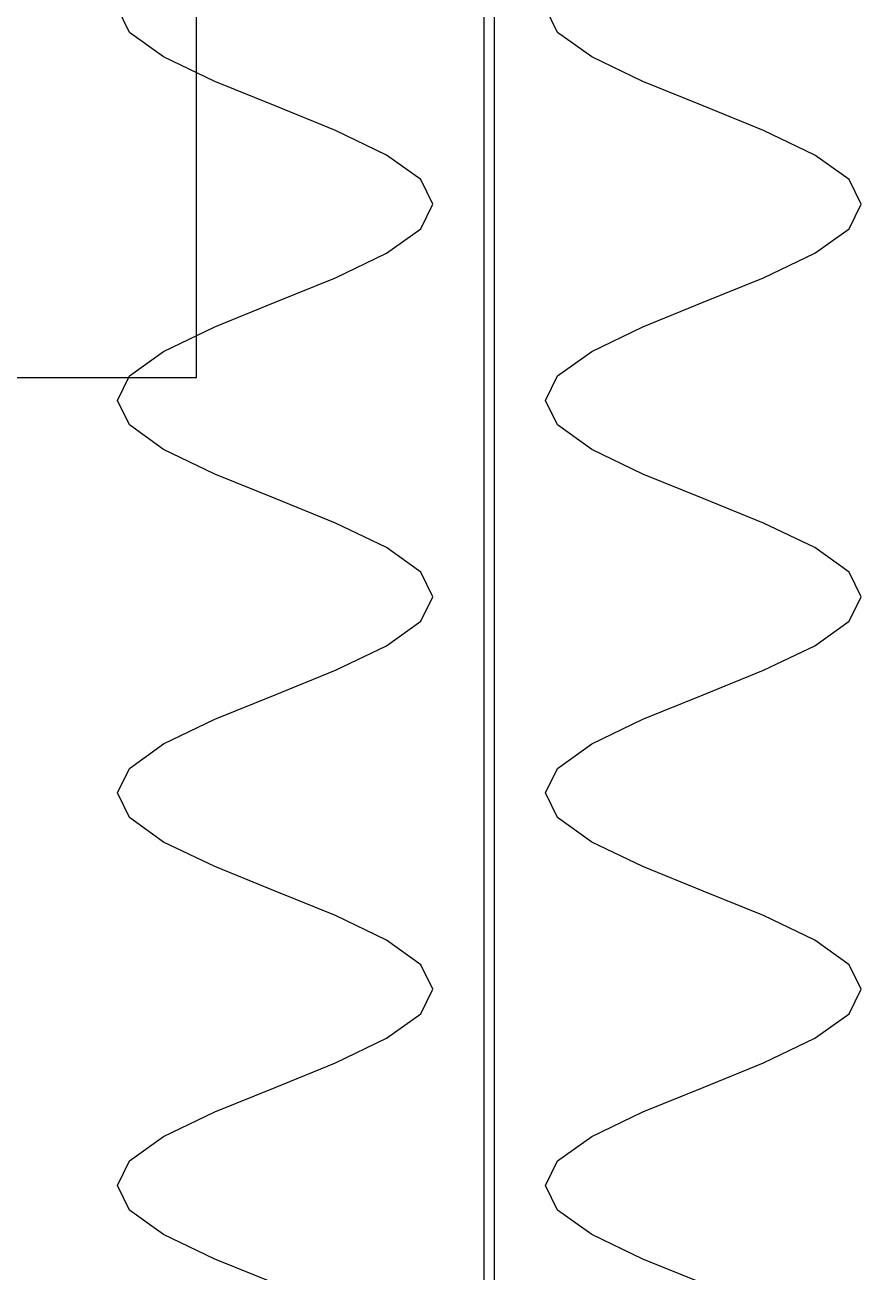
# Model space of a CAD drawing. Header units: metres. Extents: x -4 to 954, y -25 to 874.
# Drawn here: x 182 to 367.5, y 276.5 to 553.3 of the extents above; entities that cross this region are included whole.
import ezdxf

# ---------------------------------------------------------------- set-up
doc = ezdxf.new("R2010")
doc.units = ezdxf.units.M
for name, color, linetype in [('07_CHAROLAS_Y_CANALES', 5, 'Continuous'), ('08_RESORTES_HELICOIDALES', 1, 'Continuous'), ('13_COLUMNA_CLIMATIZACION_VERTICAL', 6, 'Continuous')]:
    doc.layers.add(name, color=color, linetype=linetype)

msp = doc.modelspace()

# ---------------------------------------------------------------- linework, layer by layer
at = {"layer": '07_CHAROLAS_Y_CANALES'}
for p, q in [((283.8, 800, 552), (283.8, 150, 552)), ((283.8, 800, 612), (283.8, 150, 612)), ((283.8, 800, 752), (283.8, 150, 752)), ((283.8, 800, 812), (283.8, 150, 812)), ((283.8, 800, 952), (283.8, 150, 952)), ((283.8, 800, 1012), (283.8, 150, 1012)), ((283.8, 800, 1152), (283.8, 150, 1152)), ((283.8, 800, 1212), (283.8, 150, 1212)), ((283.8, 800, 1352), (283.8, 150, 1352)), ((283.8, 800, 1412), (283.8, 150, 1412)), ((283.8, 800, 1552), (283.8, 150, 1552)), ((283.8, 800, 1612), (283.8, 150, 1612)), ((286.2, 150, 552), (286.2, 800, 552)), ((286.2, 150, 612), (286.2, 800, 552)), ((286.2, 150, 752), (286.2, 800, 752)), ((286.2, 150, 812), (286.2, 800, 752)), ((286.2, 150, 952), (286.2, 800, 952)), ((286.2, 150, 1012), (286.2, 800, 952)), ((286.2, 150, 1152), (286.2, 800, 1152)), ((286.2, 150, 1212), (286.2, 800, 1152)), ((286.2, 150, 1352), (286.2, 800, 1352)), ((286.2, 150, 1412), (286.2, 800, 1352)), ((286.2, 150, 1552), (286.2, 800, 1552)), ((286.2, 150, 1612), (286.2, 800, 1552))]:
    msp.add_line(p, q, dxfattribs=at)
at = {"layer": '08_RESORTES_HELICOIDALES'}
for p, q in [((205.16, 551.7, 608.39), (202.5, 557.14, 595)), ((205.16, 551.7, 808.39), (202.5, 557.14, 795)), ((205.16, 551.7, 1008.39), (202.5, 557.14, 995)), ((205.16, 551.7, 1208.39), (202.5, 557.14, 1195)), ((205.16, 551.7, 1408.39), (202.5, 557.14, 1395)), ((205.16, 551.7, 1608.39), (202.5, 557.14, 1595)), ((300.16, 551.7, 608.39), (297.5, 557.14, 595)), ((300.16, 551.7, 808.39), (297.5, 557.14, 795)), ((300.16, 551.7, 1008.39), (297.5, 557.14, 995)), ((300.16, 551.7, 1208.39), (297.5, 557.14, 1195)), ((300.16, 551.7, 1408.39), (297.5, 557.14, 1395)), ((300.16, 551.7, 1608.39), (297.5, 557.14, 1595)), ((212.75, 546.25, 619.75), (205.16, 551.7, 608.39)), ((212.75, 546.25, 819.75), (205.16, 551.7, 808.39)), ((212.75, 546.25, 1019.75), (205.16, 551.7, 1008.39)), ((212.75, 546.25, 1219.75), (205.16, 551.7, 1208.39)), ((212.75, 546.25, 1419.75), (205.16, 551.7, 1408.39)), ((212.75, 546.25, 1619.75), (205.16, 551.7, 1608.39)), ((307.75, 546.25, 619.75), (300.16, 551.7, 608.39)), ((307.75, 546.25, 819.75), (300.16, 551.7, 808.39)), ((307.75, 546.25, 1019.75), (300.16, 551.7, 1008.39)), ((307.75, 546.25, 1219.75), (300.16, 551.7, 1208.39)), ((307.75, 546.25, 1419.75), (300.16, 551.7, 1408.39)), ((307.75, 546.25, 1619.75), (300.16, 551.7, 1608.39)), ((224.11, 540.8, 627.34), (212.75, 546.25, 619.75)), ((224.11, 540.8, 827.34), (212.75, 546.25, 819.75)), ((224.11, 540.8, 1027.34), (212.75, 546.25, 1019.75)), ((224.11, 540.8, 1227.34), (212.75, 546.25, 1219.75)), ((224.11, 540.8, 1427.34), (212.75, 546.25, 1419.75)), ((224.11, 540.8, 1627.34), (212.75, 546.25, 1619.75)), ((319.11, 540.8, 627.34), (307.75, 546.25, 619.75)), ((319.11, 540.8, 827.34), (307.75, 546.25, 819.75)), ((319.11, 540.8, 1027.34), (307.75, 546.25, 1019.75)), ((319.11, 540.8, 1227.34), (307.75, 546.25, 1219.75)), ((319.11, 540.8, 1427.34), (307.75, 546.25, 1419.75)), ((319.11, 540.8, 1627.34), (307.75, 546.25, 1619.75)), ((237.5, 535.36, 630), (224.11, 540.8, 627.34)), ((237.5, 535.36, 830), (224.11, 540.8, 827.34)), ((237.5, 535.36, 1030), (224.11, 540.8, 1027.34)), ((237.5, 535.36, 1230), (224.11, 540.8, 1227.34)), ((237.5, 535.36, 1430), (224.11, 540.8, 1427.34)), ((237.5, 535.36, 1630), (224.11, 540.8, 1627.34)), ((332.5, 535.36, 630), (319.11, 540.8, 627.34)), ((332.5, 535.36, 830), (319.11, 540.8, 827.34)), ((332.5, 535.36, 1030), (319.11, 540.8, 1027.34)), ((332.5, 535.36, 1230), (319.11, 540.8, 1227.34)), ((332.5, 535.36, 1430), (319.11, 540.8, 1427.34)), ((332.5, 535.36, 1630), (319.11, 540.8, 1627.34)), ((250.89, 529.91, 627.34), (237.5, 535.36, 630)), ((250.89, 529.91, 827.34), (237.5, 535.36, 830)), ((250.89, 529.91, 1027.34), (237.5, 535.36, 1030)), ((250.89, 529.91, 1227.34), (237.5, 535.36, 1230)), ((250.89, 529.91, 1427.34), (237.5, 535.36, 1430)), ((250.89, 529.91, 1627.34), (237.5, 535.36, 1630)), ((345.89, 529.91, 627.34), (332.5, 535.36, 630)), ((345.89, 529.91, 827.34), (332.5, 535.36, 830)), ((345.89, 529.91, 1027.34), (332.5, 535.36, 1030)), ((345.89, 529.91, 1227.34), (332.5, 535.36, 1230)), ((345.89, 529.91, 1427.34), (332.5, 535.36, 1430)), ((345.89, 529.91, 1627.34), (332.5, 535.36, 1630)), ((262.25, 524.46, 619.75), (250.89, 529.91, 627.34)), ((262.25, 524.46, 819.75), (250.89, 529.91, 827.34)), ((262.25, 524.46, 1019.75), (250.89, 529.91, 1027.34)), ((262.25, 524.46, 1219.75), (250.89, 529.91, 1227.34)), ((262.25, 524.46, 1419.75), (250.89, 529.91, 1427.34)), ((262.25, 524.46, 1619.75), (250.89, 529.91, 1627.34)), ((357.25, 524.46, 619.75), (345.89, 529.91, 627.34)), ((357.25, 524.46, 819.75), (345.89, 529.91, 827.34)), ((357.25, 524.46, 1019.75), (345.89, 529.91, 1027.34)), ((357.25, 524.46, 1219.75), (345.89, 529.91, 1227.34)), ((357.25, 524.46, 1419.75), (345.89, 529.91, 1427.34)), ((357.25, 524.46, 1619.75), (345.89, 529.91, 1627.34)), ((269.84, 519.02, 608.39), (262.25, 524.46, 619.75)), ((269.84, 519.02, 808.39), (262.25, 524.46, 819.75)), ((269.84, 519.02, 1008.39), (262.25, 524.46, 1019.75)), ((269.84, 519.02, 1208.39), (262.25, 524.46, 1219.75)), ((269.84, 519.02, 1408.39), (262.25, 524.46, 1419.75)), ((269.84, 519.02, 1608.39), (262.25, 524.46, 1619.75)), ((364.84, 519.02, 608.39), (357.25, 524.46, 619.75)), ((364.84, 519.02, 808.39), (357.25, 524.46, 819.75)), ((364.84, 519.02, 1008.39), (357.25, 524.46, 1019.75)), ((364.84, 519.02, 1208.39), (357.25, 524.46, 1219.75)), ((364.84, 519.02, 1408.39), (357.25, 524.46, 1419.75)), ((364.84, 519.02, 1608.39), (357.25, 524.46, 1619.75)), ((272.5, 513.57, 595), (269.84, 519.02, 608.39)), ((272.5, 513.57, 795), (269.84, 519.02, 808.39)), ((272.5, 513.57, 995), (269.84, 519.02, 1008.39)), ((272.5, 513.57, 1195), (269.84, 519.02, 1208.39)), ((272.5, 513.57, 1395), (269.84, 519.02, 1408.39)), ((272.5, 513.57, 1595), (269.84, 519.02, 1608.39)), ((367.5, 513.57, 595), (364.84, 519.02, 608.39)), ((367.5, 513.57, 795), (364.84, 519.02, 808.39)), ((367.5, 513.57, 995), (364.84, 519.02, 1008.39)), ((367.5, 513.57, 1195), (364.84, 519.02, 1208.39)), ((367.5, 513.57, 1395), (364.84, 519.02, 1408.39)), ((367.5, 513.57, 1595), (364.84, 519.02, 1608.39)), ((269.84, 508.12, 581.61), (272.5, 513.57, 595)), ((269.84, 508.12, 781.61), (272.5, 513.57, 795)), ((269.84, 508.12, 981.61), (272.5, 513.57, 995)), ((269.84, 508.12, 1181.61), (272.5, 513.57, 1195)), ((269.84, 508.12, 1381.61), (272.5, 513.57, 1395)), ((269.84, 508.12, 1581.61), (272.5, 513.57, 1595)), ((364.84, 508.12, 581.61), (367.5, 513.57, 595)), ((364.84, 508.12, 781.61), (367.5, 513.57, 795)), ((364.84, 508.12, 981.61), (367.5, 513.57, 995)), ((364.84, 508.12, 1181.61), (367.5, 513.57, 1195)), ((364.84, 508.12, 1381.61), (367.5, 513.57, 1395)), ((364.84, 508.12, 1581.61), (367.5, 513.57, 1595)), ((262.25, 502.68, 570.25), (269.84, 508.12, 581.61)), ((262.25, 502.68, 770.25), (269.84, 508.12, 781.61)), ((262.25, 502.68, 970.25), (269.84, 508.12, 981.61)), ((262.25, 502.68, 1170.25), (269.84, 508.12, 1181.61)), ((262.25, 502.68, 1370.25), (269.84, 508.12, 1381.61)), ((262.25, 502.68, 1570.25), (269.84, 508.12, 1581.61)), ((357.25, 502.68, 570.25), (364.84, 508.12, 581.61)), ((357.25, 502.68, 770.25), (364.84, 508.12, 781.61)), ((357.25, 502.68, 970.25), (364.84, 508.12, 981.61)), ((357.25, 502.68, 1170.25), (364.84, 508.12, 1181.61)), ((357.25, 502.68, 1370.25), (364.84, 508.12, 1381.61)), ((357.25, 502.68, 1570.25), (364.84, 508.12, 1581.61)), ((250.89, 497.23, 562.66), (262.25, 502.68, 570.25)), ((250.89, 497.23, 762.66), (262.25, 502.68, 770.25)), ((250.89, 497.23, 962.66), (262.25, 502.68, 970.25)), ((250.89, 497.23, 1162.66), (262.25, 502.68, 1170.25)), ((250.89, 497.23, 1362.66), (262.25, 502.68, 1370.25)), ((250.89, 497.23, 1562.66), (262.25, 502.68, 1570.25)), ((345.89, 497.23, 562.66), (357.25, 502.68, 570.25)), ((345.89, 497.23, 762.66), (357.25, 502.68, 770.25)), ((345.89, 497.23, 962.66), (357.25, 502.68, 970.25)), ((345.89, 497.23, 1162.66), (357.25, 502.68, 1170.25)), ((345.89, 497.23, 1362.66), (357.25, 502.68, 1370.25)), ((345.89, 497.23, 1562.66), (357.25, 502.68, 1570.25)), ((237.5, 491.79, 560), (250.89, 497.23, 562.66)), ((237.5, 491.79, 760), (250.89, 497.23, 762.66)), ((237.5, 491.79, 960), (250.89, 497.23, 962.66)), ((237.5, 491.79, 1160), (250.89, 497.23, 1162.66)), ((237.5, 491.79, 1360), (250.89, 497.23, 1362.66)), ((237.5, 491.79, 1560), (250.89, 497.23, 1562.66)), ((332.5, 491.79, 560), (345.89, 497.23, 562.66)), ((332.5, 491.79, 760), (345.89, 497.23, 762.66)), ((332.5, 491.79, 960), (345.89, 497.23, 962.66)), ((332.5, 491.79, 1160), (345.89, 497.23, 1162.66)), ((332.5, 491.79, 1360), (345.89, 497.23, 1362.66)), ((332.5, 491.79, 1560), (345.89, 497.23, 1562.66)), ((224.11, 486.34, 562.66), (237.5, 491.79, 560)), ((224.11, 486.34, 762.66), (237.5, 491.79, 760)), ((224.11, 486.34, 962.66), (237.5, 491.79, 960)), ((224.11, 486.34, 1162.66), (237.5, 491.79, 1160)), ((224.11, 486.34, 1362.66), (237.5, 491.79, 1360)), ((224.11, 486.34, 1562.66), (237.5, 491.79, 1560)), ((319.11, 486.34, 562.66), (332.5, 491.79, 560)), ((319.11, 486.34, 762.66), (332.5, 491.79, 760)), ((319.11, 486.34, 962.66), (332.5, 491.79, 960)), ((319.11, 486.34, 1162.66), (332.5, 491.79, 1160)), ((319.11, 486.34, 1362.66), (332.5, 491.79, 1360)), ((319.11, 486.34, 1562.66), (332.5, 491.79, 1560)), ((212.75, 480.89, 570.25), (224.11, 486.34, 562.66)), ((212.75, 480.89, 770.25), (224.11, 486.34, 762.66)), ((212.75, 480.89, 970.25), (224.11, 486.34, 962.66)), ((212.75, 480.89, 1170.25), (224.11, 486.34, 1162.66)), ((212.75, 480.89, 1370.25), (224.11, 486.34, 1362.66)), ((212.75, 480.89, 1570.25), (224.11, 486.34, 1562.66)), ((307.75, 480.89, 570.25), (319.11, 486.34, 562.66)), ((307.75, 480.89, 770.25), (319.11, 486.34, 762.66)), ((307.75, 480.89, 970.25), (319.11, 486.34, 962.66)), ((307.75, 480.89, 1170.25), (319.11, 486.34, 1162.66)), ((307.75, 480.89, 1370.25), (319.11, 486.34, 1362.66)), ((307.75, 480.89, 1570.25), (319.11, 486.34, 1562.66)), ((205.16, 475.45, 581.61), (212.75, 480.89, 570.25)), ((205.16, 475.45, 781.61), (212.75, 480.89, 770.25)), ((205.16, 475.45, 981.61), (212.75, 480.89, 970.25)), ((205.16, 475.45, 1181.61), (212.75, 480.89, 1170.25)), ((205.16, 475.45, 1381.61), (212.75, 480.89, 1370.25)), ((205.16, 475.45, 1581.61), (212.75, 480.89, 1570.25)), ((300.16, 475.45, 581.61), (307.75, 480.89, 570.25)), ((300.16, 475.45, 781.61), (307.75, 480.89, 770.25)), ((300.16, 475.45, 981.61), (307.75, 480.89, 970.25)), ((300.16, 475.45, 1181.61), (307.75, 480.89, 1170.25)), ((300.16, 475.45, 1381.61), (307.75, 480.89, 1370.25)), ((300.16, 475.45, 1581.61), (307.75, 480.89, 1570.25)), ((202.5, 470, 595), (205.16, 475.45, 581.61)), ((202.5, 470, 795), (205.16, 475.45, 781.61)), ((202.5, 470, 995), (205.16, 475.45, 981.61)), ((202.5, 470, 1195), (205.16, 475.45, 1181.61)), ((202.5, 470, 1395), (205.16, 475.45, 1381.61)), ((202.5, 470, 1595), (205.16, 475.45, 1581.61)), ((297.5, 470, 595), (300.16, 475.45, 581.61)), ((297.5, 470, 795), (300.16, 475.45, 781.61)), ((297.5, 470, 995), (300.16, 475.45, 981.61)), ((297.5, 470, 1195), (300.16, 475.45, 1181.61)), ((297.5, 470, 1395), (300.16, 475.45, 1381.61)), ((297.5, 470, 1595), (300.16, 475.45, 1581.61)), ((205.16, 464.55, 608.39), (202.5, 470, 595)), ((205.16, 464.55, 808.39), (202.5, 470, 795)), ((205.16, 464.55, 1008.39), (202.5, 470, 995)), ((205.16, 464.55, 1208.39), (202.5, 470, 1195)), ((205.16, 464.55, 1408.39), (202.5, 470, 1395)), ((205.16, 464.55, 1608.39), (202.5, 470, 1595)), ((300.16, 464.55, 608.39), (297.5, 470, 595)), ((300.16, 464.55, 808.39), (297.5, 470, 795)), ((300.16, 464.55, 1008.39), (297.5, 470, 995)), ((300.16, 464.55, 1208.39), (297.5, 470, 1195)), ((300.16, 464.55, 1408.39), (297.5, 470, 1395)), ((300.16, 464.55, 1608.39), (297.5, 470, 1595)), ((212.75, 459.11, 619.75), (205.16, 464.55, 608.39)), ((212.75, 459.11, 819.75), (205.16, 464.55, 808.39)), ((212.75, 459.11, 1019.75), (205.16, 464.55, 1008.39)), ((212.75, 459.11, 1219.75), (205.16, 464.55, 1208.39)), ((212.75, 459.11, 1419.75), (205.16, 464.55, 1408.39)), ((212.75, 459.11, 1619.75), (205.16, 464.55, 1608.39)), ((307.75, 459.11, 619.75), (300.16, 464.55, 608.39)), ((307.75, 459.11, 819.75), (300.16, 464.55, 808.39)), ((307.75, 459.11, 1019.75), (300.16, 464.55, 1008.39)), ((307.75, 459.11, 1219.75), (300.16, 464.55, 1208.39)), ((307.75, 459.11, 1419.75), (300.16, 464.55, 1408.39)), ((307.75, 459.11, 1619.75), (300.16, 464.55, 1608.39)), ((224.11, 453.66, 627.34), (212.75, 459.11, 619.75)), ((224.11, 453.66, 827.34), (212.75, 459.11, 819.75)), ((224.11, 453.66, 1027.34), (212.75, 459.11, 1019.75)), ((224.11, 453.66, 1227.34), (212.75, 459.11, 1219.75)), ((224.11, 453.66, 1427.34), (212.75, 459.11, 1419.75)), ((224.11, 453.66, 1627.34), (212.75, 459.11, 1619.75)), ((319.11, 453.66, 627.34), (307.75, 459.11, 619.75)), ((319.11, 453.66, 827.34), (307.75, 459.11, 819.75)), ((319.11, 453.66, 1027.34), (307.75, 459.11, 1019.75)), ((319.11, 453.66, 1227.34), (307.75, 459.11, 1219.75)), ((319.11, 453.66, 1427.34), (307.75, 459.11, 1419.75)), ((319.11, 453.66, 1627.34), (307.75, 459.11, 1619.75)), ((237.5, 448.21, 630), (224.11, 453.66, 627.34)), ((237.5, 448.21, 830), (224.11, 453.66, 827.34)), ((237.5, 448.21, 1030), (224.11, 453.66, 1027.34)), ((237.5, 448.21, 1230), (224.11, 453.66, 1227.34)), ((237.5, 448.21, 1430), (224.11, 453.66, 1427.34)), ((237.5, 448.21, 1630), (224.11, 453.66, 1627.34)), ((332.5, 448.21, 630), (319.11, 453.66, 627.34)), ((332.5, 448.21, 830), (319.11, 453.66, 827.34)), ((332.5, 448.21, 1030), (319.11, 453.66, 1027.34)), ((332.5, 448.21, 1230), (319.11, 453.66, 1227.34)), ((332.5, 448.21, 1430), (319.11, 453.66, 1427.34)), ((332.5, 448.21, 1630), (319.11, 453.66, 1627.34)), ((250.89, 442.77, 627.34), (237.5, 448.21, 630)), ((250.89, 442.77, 827.34), (237.5, 448.21, 830)), ((250.89, 442.77, 1027.34), (237.5, 448.21, 1030)), ((250.89, 442.77, 1227.34), (237.5, 448.21, 1230)), ((250.89, 442.77, 1427.34), (237.5, 448.21, 1430)), ((250.89, 442.77, 1627.34), (237.5, 448.21, 1630)), ((345.89, 442.77, 627.34), (332.5, 448.21, 630)), ((345.89, 442.77, 827.34), (332.5, 448.21, 830)), ((345.89, 442.77, 1027.34), (332.5, 448.21, 1030)), ((345.89, 442.77, 1227.34), (332.5, 448.21, 1230)), ((345.89, 442.77, 1427.34), (332.5, 448.21, 1430)), ((345.89, 442.77, 1627.34), (332.5, 448.21, 1630)), ((262.25, 437.32, 619.75), (250.89, 442.77, 627.34)), ((262.25, 437.32, 819.75), (250.89, 442.77, 827.34)), ((262.25, 437.32, 1019.75), (250.89, 442.77, 1027.34)), ((262.25, 437.32, 1219.75), (250.89, 442.77, 1227.34)), ((262.25, 437.32, 1419.75), (250.89, 442.77, 1427.34)), ((262.25, 437.32, 1619.75), (250.89, 442.77, 1627.34)), ((357.25, 437.32, 619.75), (345.89, 442.77, 627.34)), ((357.25, 437.32, 819.75), (345.89, 442.77, 827.34)), ((357.25, 437.32, 1019.75), (345.89, 442.77, 1027.34)), ((357.25, 437.32, 1219.75), (345.89, 442.77, 1227.34)), ((357.25, 437.32, 1419.75), (345.89, 442.77, 1427.34)), ((357.25, 437.32, 1619.75), (345.89, 442.77, 1627.34)), ((269.84, 431.88, 608.39), (262.25, 437.32, 619.75)), ((269.84, 431.88, 808.39), (262.25, 437.32, 819.75)), ((269.84, 431.88, 1008.39), (262.25, 437.32, 1019.75)), ((269.84, 431.88, 1208.39), (262.25, 437.32, 1219.75)), ((269.84, 431.88, 1408.39), (262.25, 437.32, 1419.75)), ((269.84, 431.88, 1608.39), (262.25, 437.32, 1619.75)), ((364.84, 431.88, 608.39), (357.25, 437.32, 619.75)), ((364.84, 431.88, 808.39), (357.25, 437.32, 819.75)), ((364.84, 431.88, 1008.39), (357.25, 437.32, 1019.75)), ((364.84, 431.88, 1208.39), (357.25, 437.32, 1219.75)), ((364.84, 431.88, 1408.39), (357.25, 437.32, 1419.75)), ((364.84, 431.88, 1608.39), (357.25, 437.32, 1619.75)), ((272.5, 426.43, 595), (269.84, 431.88, 608.39)), ((272.5, 426.43, 795), (269.84, 431.88, 808.39)), ((272.5, 426.43, 995), (269.84, 431.88, 1008.39)), ((272.5, 426.43, 1195), (269.84, 431.88, 1208.39)), ((272.5, 426.43, 1395), (269.84, 431.88, 1408.39)), ((272.5, 426.43, 1595), (269.84, 431.88, 1608.39)), ((367.5, 426.43, 595), (364.84, 431.88, 608.39)), ((367.5, 426.43, 795), (364.84, 431.88, 808.39)), ((367.5, 426.43, 995), (364.84, 431.88, 1008.39)), ((367.5, 426.43, 1195), (364.84, 431.88, 1208.39)), ((367.5, 426.43, 1395), (364.84, 431.88, 1408.39)), ((367.5, 426.43, 1595), (364.84, 431.88, 1608.39)), ((269.84, 420.98, 581.61), (272.5, 426.43, 595)), ((269.84, 420.98, 781.61), (272.5, 426.43, 795)), ((269.84, 420.98, 981.61), (272.5, 426.43, 995)), ((269.84, 420.98, 1181.61), (272.5, 426.43, 1195)), ((269.84, 420.98, 1381.61), (272.5, 426.43, 1395)), ((269.84, 420.98, 1581.61), (272.5, 426.43, 1595)), ((364.84, 420.98, 581.61), (367.5, 426.43, 595)), ((364.84, 420.98, 781.61), (367.5, 426.43, 795)), ((364.84, 420.98, 981.61), (367.5, 426.43, 995)), ((364.84, 420.98, 1181.61), (367.5, 426.43, 1195)), ((364.84, 420.98, 1381.61), (367.5, 426.43, 1395)), ((364.84, 420.98, 1581.61), (367.5, 426.43, 1595)), ((262.25, 415.54, 570.25), (269.84, 420.98, 581.61)), ((262.25, 415.54, 770.25), (269.84, 420.98, 781.61)), ((262.25, 415.54, 970.25), (269.84, 420.98, 981.61)), ((262.25, 415.54, 1170.25), (269.84, 420.98, 1181.61)), ((262.25, 415.54, 1370.25), (269.84, 420.98, 1381.61)), ((262.25, 415.54, 1570.25), (269.84, 420.98, 1581.61)), ((357.25, 415.54, 570.25), (364.84, 420.98, 581.61)), ((357.25, 415.54, 770.25), (364.84, 420.98, 781.61)), ((357.25, 415.54, 970.25), (364.84, 420.98, 981.61)), ((357.25, 415.54, 1170.25), (364.84, 420.98, 1181.61)), ((357.25, 415.54, 1370.25), (364.84, 420.98, 1381.61)), ((357.25, 415.54, 1570.25), (364.84, 420.98, 1581.61)), ((250.89, 410.09, 562.66), (262.25, 415.54, 570.25)), ((250.89, 410.09, 762.66), (262.25, 415.54, 770.25)), ((250.89, 410.09, 962.66), (262.25, 415.54, 970.25)), ((250.89, 410.09, 1162.66), (262.25, 415.54, 1170.25)), ((250.89, 410.09, 1362.66), (262.25, 415.54, 1370.25)), ((250.89, 410.09, 1562.66), (262.25, 415.54, 1570.25)), ((345.89, 410.09, 562.66), (357.25, 415.54, 570.25)), ((345.89, 410.09, 762.66), (357.25, 415.54, 770.25)), ((345.89, 410.09, 962.66), (357.25, 415.54, 970.25)), ((345.89, 410.09, 1162.66), (357.25, 415.54, 1170.25)), ((345.89, 410.09, 1362.66), (357.25, 415.54, 1370.25)), ((345.89, 410.09, 1562.66), (357.25, 415.54, 1570.25)), ((237.5, 404.64, 560), (250.89, 410.09, 562.66)), ((237.5, 404.64, 760), (250.89, 410.09, 762.66)), ((237.5, 404.64, 960), (250.89, 410.09, 962.66)), ((237.5, 404.64, 1160), (250.89, 410.09, 1162.66)), ((237.5, 404.64, 1360), (250.89, 410.09, 1362.66)), ((237.5, 404.64, 1560), (250.89, 410.09, 1562.66)), ((332.5, 404.64, 560), (345.89, 410.09, 562.66)), ((332.5, 404.64, 760), (345.89, 410.09, 762.66)), ((332.5, 404.64, 960), (345.89, 410.09, 962.66)), ((332.5, 404.64, 1160), (345.89, 410.09, 1162.66)), ((332.5, 404.64, 1360), (345.89, 410.09, 1362.66)), ((332.5, 404.64, 1560), (345.89, 410.09, 1562.66)), ((224.11, 399.2, 562.66), (237.5, 404.64, 560)), ((224.11, 399.2, 762.66), (237.5, 404.64, 760)), ((224.11, 399.2, 962.66), (237.5, 404.64, 960)), ((224.11, 399.2, 1162.66), (237.5, 404.64, 1160)), ((224.11, 399.2, 1362.66), (237.5, 404.64, 1360)), ((224.11, 399.2, 1562.66), (237.5, 404.64, 1560)), ((319.11, 399.2, 562.66), (332.5, 404.64, 560)), ((319.11, 399.2, 762.66), (332.5, 404.64, 760)), ((319.11, 399.2, 962.66), (332.5, 404.64, 960)), ((319.11, 399.2, 1162.66), (332.5, 404.64, 1160)), ((319.11, 399.2, 1362.66), (332.5, 404.64, 1360)), ((319.11, 399.2, 1562.66), (332.5, 404.64, 1560)), ((212.75, 393.75, 570.25), (224.11, 399.2, 562.66)), ((212.75, 393.75, 770.25), (224.11, 399.2, 762.66)), ((212.75, 393.75, 970.25), (224.11, 399.2, 962.66)), ((212.75, 393.75, 1170.25), (224.11, 399.2, 1162.66)), ((212.75, 393.75, 1370.25), (224.11, 399.2, 1362.66)), ((212.75, 393.75, 1570.25), (224.11, 399.2, 1562.66)), ((307.75, 393.75, 570.25), (319.11, 399.2, 562.66)), ((307.75, 393.75, 770.25), (319.11, 399.2, 762.66)), ((307.75, 393.75, 970.25), (319.11, 399.2, 962.66)), ((307.75, 393.75, 1170.25), (319.11, 399.2, 1162.66)), ((307.75, 393.75, 1370.25), (319.11, 399.2, 1362.66)), ((307.75, 393.75, 1570.25), (319.11, 399.2, 1562.66)), ((205.16, 388.3, 581.61), (212.75, 393.75, 570.25)), ((205.16, 388.3, 781.61), (212.75, 393.75, 770.25)), ((205.16, 388.3, 981.61), (212.75, 393.75, 970.25)), ((205.16, 388.3, 1181.61), (212.75, 393.75, 1170.25)), ((205.16, 388.3, 1381.61), (212.75, 393.75, 1370.25)), ((205.16, 388.3, 1581.61), (212.75, 393.75, 1570.25)), ((300.16, 388.3, 581.61), (307.75, 393.75, 570.25)), ((300.16, 388.3, 781.61), (307.75, 393.75, 770.25)), ((300.16, 388.3, 981.61), (307.75, 393.75, 970.25)), ((300.16, 388.3, 1181.61), (307.75, 393.75, 1170.25)), ((300.16, 388.3, 1381.61), (307.75, 393.75, 1370.25)), ((300.16, 388.3, 1581.61), (307.75, 393.75, 1570.25)), ((202.5, 382.86, 595), (205.16, 388.3, 581.61)), ((202.5, 382.86, 795), (205.16, 388.3, 781.61)), ((202.5, 382.86, 995), (205.16, 388.3, 981.61)), ((202.5, 382.86, 1195), (205.16, 388.3, 1181.61)), ((202.5, 382.86, 1395), (205.16, 388.3, 1381.61)), ((202.5, 382.86, 1595), (205.16, 388.3, 1581.61)), ((297.5, 382.86, 595), (300.16, 388.3, 581.61)), ((297.5, 382.86, 795), (300.16, 388.3, 781.61)), ((297.5, 382.86, 995), (300.16, 388.3, 981.61)), ((297.5, 382.86, 1195), (300.16, 388.3, 1181.61)), ((297.5, 382.86, 1395), (300.16, 388.3, 1381.61)), ((297.5, 382.86, 1595), (300.16, 388.3, 1581.61)), ((205.16, 377.41, 608.39), (202.5, 382.86, 595)), ((205.16, 377.41, 808.39), (202.5, 382.86, 795)), ((205.16, 377.41, 1008.39), (202.5, 382.86, 995)), ((205.16, 377.41, 1208.39), (202.5, 382.86, 1195)), ((205.16, 377.41, 1408.39), (202.5, 382.86, 1395)), ((205.16, 377.41, 1608.39), (202.5, 382.86, 1595)), ((300.16, 377.41, 608.39), (297.5, 382.86, 595)), ((300.16, 377.41, 808.39), (297.5, 382.86, 795)), ((300.16, 377.41, 1008.39), (297.5, 382.86, 995)), ((300.16, 377.41, 1208.39), (297.5, 382.86, 1195)), ((300.16, 377.41, 1408.39), (297.5, 382.86, 1395)), ((300.16, 377.41, 1608.39), (297.5, 382.86, 1595)), ((212.75, 371.96, 619.75), (205.16, 377.41, 608.39)), ((212.75, 371.96, 819.75), (205.16, 377.41, 808.39)), ((212.75, 371.96, 1019.75), (205.16, 377.41, 1008.39)), ((212.75, 371.96, 1219.75), (205.16, 377.41, 1208.39)), ((212.75, 371.96, 1419.75), (205.16, 377.41, 1408.39)), ((212.75, 371.96, 1619.75), (205.16, 377.41, 1608.39)), ((307.75, 371.96, 619.75), (300.16, 377.41, 608.39)), ((307.75, 371.96, 819.75), (300.16, 377.41, 808.39)), ((307.75, 371.96, 1019.75), (300.16, 377.41, 1008.39)), ((307.75, 371.96, 1219.75), (300.16, 377.41, 1208.39)), ((307.75, 371.96, 1419.75), (300.16, 377.41, 1408.39)), ((307.75, 371.96, 1619.75), (300.16, 377.41, 1608.39)), ((224.11, 366.52, 627.34), (212.75, 371.96, 619.75)), ((224.11, 366.52, 827.34), (212.75, 371.96, 819.75)), ((224.11, 366.52, 1027.34), (212.75, 371.96, 1019.75)), ((224.11, 366.52, 1227.34), (212.75, 371.96, 1219.75)), ((224.11, 366.52, 1427.34), (212.75, 371.96, 1419.75)), ((224.11, 366.52, 1627.34), (212.75, 371.96, 1619.75)), ((319.11, 366.52, 627.34), (307.75, 371.96, 619.75)), ((319.11, 366.52, 827.34), (307.75, 371.96, 819.75)), ((319.11, 366.52, 1027.34), (307.75, 371.96, 1019.75)), ((319.11, 366.52, 1227.34), (307.75, 371.96, 1219.75)), ((319.11, 366.52, 1427.34), (307.75, 371.96, 1419.75)), ((319.11, 366.52, 1627.34), (307.75, 371.96, 1619.75)), ((237.5, 361.07, 630), (224.11, 366.52, 627.34)), ((237.5, 361.07, 830), (224.11, 366.52, 827.34)), ((237.5, 361.07, 1030), (224.11, 366.52, 1027.34)), ((237.5, 361.07, 1230), (224.11, 366.52, 1227.34)), ((237.5, 361.07, 1430), (224.11, 366.52, 1427.34)), ((237.5, 361.07, 1630), (224.11, 366.52, 1627.34)), ((332.5, 361.07, 630), (319.11, 366.52, 627.34)), ((332.5, 361.07, 830), (319.11, 366.52, 827.34)), ((332.5, 361.07, 1030), (319.11, 366.52, 1027.34)), ((332.5, 361.07, 1230), (319.11, 366.52, 1227.34)), ((332.5, 361.07, 1430), (319.11, 366.52, 1427.34)), ((332.5, 361.07, 1630), (319.11, 366.52, 1627.34)), ((250.89, 355.62, 627.34), (237.5, 361.07, 630)), ((250.89, 355.62, 827.34), (237.5, 361.07, 830)), ((250.89, 355.62, 1027.34), (237.5, 361.07, 1030)), ((250.89, 355.62, 1227.34), (237.5, 361.07, 1230)), ((250.89, 355.62, 1427.34), (237.5, 361.07, 1430)), ((250.89, 355.62, 1627.34), (237.5, 361.07, 1630)), ((345.89, 355.62, 627.34), (332.5, 361.07, 630)), ((345.89, 355.62, 827.34), (332.5, 361.07, 830)), ((345.89, 355.62, 1027.34), (332.5, 361.07, 1030)), ((345.89, 355.62, 1227.34), (332.5, 361.07, 1230)), ((345.89, 355.62, 1427.34), (332.5, 361.07, 1430)), ((345.89, 355.62, 1627.34), (332.5, 361.07, 1630)), ((262.25, 350.18, 619.75), (250.89, 355.62, 627.34)), ((262.25, 350.18, 819.75), (250.89, 355.62, 827.34)), ((262.25, 350.18, 1019.75), (250.89, 355.62, 1027.34)), ((262.25, 350.18, 1219.75), (250.89, 355.62, 1227.34)), ((262.25, 350.18, 1419.75), (250.89, 355.62, 1427.34)), ((262.25, 350.18, 1619.75), (250.89, 355.62, 1627.34)), ((357.25, 350.18, 619.75), (345.89, 355.62, 627.34)), ((357.25, 350.18, 819.75), (345.89, 355.62, 827.34)), ((357.25, 350.18, 1019.75), (345.89, 355.62, 1027.34)), ((357.25, 350.18, 1219.75), (345.89, 355.62, 1227.34)), ((357.25, 350.18, 1419.75), (345.89, 355.62, 1427.34)), ((357.25, 350.18, 1619.75), (345.89, 355.62, 1627.34)), ((269.84, 344.73, 608.39), (262.25, 350.18, 619.75)), ((269.84, 344.73, 808.39), (262.25, 350.18, 819.75)), ((269.84, 344.73, 1008.39), (262.25, 350.18, 1019.75)), ((269.84, 344.73, 1208.39), (262.25, 350.18, 1219.75)), ((269.84, 344.73, 1408.39), (262.25, 350.18, 1419.75)), ((269.84, 344.73, 1608.39), (262.25, 350.18, 1619.75)), ((364.84, 344.73, 608.39), (357.25, 350.18, 619.75)), ((364.84, 344.73, 808.39), (357.25, 350.18, 819.75)), ((364.84, 344.73, 1008.39), (357.25, 350.18, 1019.75)), ((364.84, 344.73, 1208.39), (357.25, 350.18, 1219.75)), ((364.84, 344.73, 1408.39), (357.25, 350.18, 1419.75)), ((364.84, 344.73, 1608.39), (357.25, 350.18, 1619.75)), ((272.5, 339.29, 595), (269.84, 344.73, 608.39)), ((272.5, 339.29, 795), (269.84, 344.73, 808.39)), ((272.5, 339.29, 995), (269.84, 344.73, 1008.39)), ((272.5, 339.29, 1195), (269.84, 344.73, 1208.39)), ((272.5, 339.29, 1395), (269.84, 344.73, 1408.39)), ((272.5, 339.29, 1595), (269.84, 344.73, 1608.39)), ((367.5, 339.29, 595), (364.84, 344.73, 608.39)), ((367.5, 339.29, 795), (364.84, 344.73, 808.39)), ((367.5, 339.29, 995), (364.84, 344.73, 1008.39)), ((367.5, 339.29, 1195), (364.84, 344.73, 1208.39)), ((367.5, 339.29, 1395), (364.84, 344.73, 1408.39)), ((367.5, 339.29, 1595), (364.84, 344.73, 1608.39)), ((269.84, 333.84, 581.61), (272.5, 339.29, 595)), ((269.84, 333.84, 781.61), (272.5, 339.29, 795)), ((269.84, 333.84, 981.61), (272.5, 339.29, 995)), ((269.84, 333.84, 1181.61), (272.5, 339.29, 1195)), ((269.84, 333.84, 1381.61), (272.5, 339.29, 1395)), ((269.84, 333.84, 1581.61), (272.5, 339.29, 1595)), ((364.84, 333.84, 581.61), (367.5, 339.29, 595)), ((364.84, 333.84, 781.61), (367.5, 339.29, 795)), ((364.84, 333.84, 981.61), (367.5, 339.29, 995)), ((364.84, 333.84, 1181.61), (367.5, 339.29, 1195)), ((364.84, 333.84, 1381.61), (367.5, 339.29, 1395)), ((364.84, 333.84, 1581.61), (367.5, 339.29, 1595)), ((262.25, 328.39, 570.25), (269.84, 333.84, 581.61)), ((262.25, 328.39, 770.25), (269.84, 333.84, 781.61)), ((262.25, 328.39, 970.25), (269.84, 333.84, 981.61)), ((262.25, 328.39, 1170.25), (269.84, 333.84, 1181.61)), ((262.25, 328.39, 1370.25), (269.84, 333.84, 1381.61)), ((262.25, 328.39, 1570.25), (269.84, 333.84, 1581.61)), ((357.25, 328.39, 570.25), (364.84, 333.84, 581.61)), ((357.25, 328.39, 770.25), (364.84, 333.84, 781.61)), ((357.25, 328.39, 970.25), (364.84, 333.84, 981.61)), ((357.25, 328.39, 1170.25), (364.84, 333.84, 1181.61)), ((357.25, 328.39, 1370.25), (364.84, 333.84, 1381.61)), ((357.25, 328.39, 1570.25), (364.84, 333.84, 1581.61)), ((250.89, 322.95, 562.66), (262.25, 328.39, 570.25)), ((250.89, 322.95, 762.66), (262.25, 328.39, 770.25)), ((250.89, 322.95, 962.66), (262.25, 328.39, 970.25)), ((250.89, 322.95, 1162.66), (262.25, 328.39, 1170.25)), ((250.89, 322.95, 1362.66), (262.25, 328.39, 1370.25)), ((250.89, 322.95, 1562.66), (262.25, 328.39, 1570.25)), ((345.89, 322.95, 562.66), (357.25, 328.39, 570.25)), ((345.89, 322.95, 762.66), (357.25, 328.39, 770.25)), ((345.89, 322.95, 962.66), (357.25, 328.39, 970.25)), ((345.89, 322.95, 1162.66), (357.25, 328.39, 1170.25)), ((345.89, 322.95, 1362.66), (357.25, 328.39, 1370.25)), ((345.89, 322.95, 1562.66), (357.25, 328.39, 1570.25)), ((237.5, 317.5, 560), (250.89, 322.95, 562.66)), ((237.5, 317.5, 760), (250.89, 322.95, 762.66)), ((237.5, 317.5, 960), (250.89, 322.95, 962.66)), ((237.5, 317.5, 1160), (250.89, 322.95, 1162.66)), ((237.5, 317.5, 1360), (250.89, 322.95, 1362.66)), ((237.5, 317.5, 1560), (250.89, 322.95, 1562.66)), ((332.5, 317.5, 560), (345.89, 322.95, 562.66)), ((332.5, 317.5, 760), (345.89, 322.95, 762.66)), ((332.5, 317.5, 960), (345.89, 322.95, 962.66)), ((332.5, 317.5, 1160), (345.89, 322.95, 1162.66)), ((332.5, 317.5, 1360), (345.89, 322.95, 1362.66)), ((332.5, 317.5, 1560), (345.89, 322.95, 1562.66)), ((224.11, 312.05, 562.66), (237.5, 317.5, 560)), ((224.11, 312.05, 762.66), (237.5, 317.5, 760)), ((224.11, 312.05, 962.66), (237.5, 317.5, 960)), ((224.11, 312.05, 1162.66), (237.5, 317.5, 1160)), ((224.11, 312.05, 1362.66), (237.5, 317.5, 1360)), ((224.11, 312.05, 1562.66), (237.5, 317.5, 1560)), ((319.11, 312.05, 562.66), (332.5, 317.5, 560)), ((319.11, 312.05, 762.66), (332.5, 317.5, 760)), ((319.11, 312.05, 962.66), (332.5, 317.5, 960)), ((319.11, 312.05, 1162.66), (332.5, 317.5, 1160)), ((319.11, 312.05, 1362.66), (332.5, 317.5, 1360)), ((319.11, 312.05, 1562.66), (332.5, 317.5, 1560)), ((212.75, 306.61, 570.25), (224.11, 312.05, 562.66)), ((212.75, 306.61, 770.25), (224.11, 312.05, 762.66)), ((212.75, 306.61, 970.25), (224.11, 312.05, 962.66)), ((212.75, 306.61, 1170.25), (224.11, 312.05, 1162.66)), ((212.75, 306.61, 1370.25), (224.11, 312.05, 1362.66)), ((212.75, 306.61, 1570.25), (224.11, 312.05, 1562.66)), ((307.75, 306.61, 570.25), (319.11, 312.05, 562.66)), ((307.75, 306.61, 770.25), (319.11, 312.05, 762.66)), ((307.75, 306.61, 970.25), (319.11, 312.05, 962.66)), ((307.75, 306.61, 1170.25), (319.11, 312.05, 1162.66)), ((307.75, 306.61, 1370.25), (319.11, 312.05, 1362.66)), ((307.75, 306.61, 1570.25), (319.11, 312.05, 1562.66)), ((205.16, 301.16, 581.61), (212.75, 306.61, 570.25)), ((205.16, 301.16, 781.61), (212.75, 306.61, 770.25)), ((205.16, 301.16, 981.61), (212.75, 306.61, 970.25)), ((205.16, 301.16, 1181.61), (212.75, 306.61, 1170.25)), ((205.16, 301.16, 1381.61), (212.75, 306.61, 1370.25)), ((205.16, 301.16, 1581.61), (212.75, 306.61, 1570.25)), ((300.16, 301.16, 581.61), (307.75, 306.61, 570.25)), ((300.16, 301.16, 781.61), (307.75, 306.61, 770.25)), ((300.16, 301.16, 981.61), (307.75, 306.61, 970.25)), ((300.16, 301.16, 1181.61), (307.75, 306.61, 1170.25)), ((300.16, 301.16, 1381.61), (307.75, 306.61, 1370.25)), ((300.16, 301.16, 1581.61), (307.75, 306.61, 1570.25)), ((202.5, 295.71, 595), (205.16, 301.16, 581.61)), ((202.5, 295.71, 795), (205.16, 301.16, 781.61)), ((202.5, 295.71, 995), (205.16, 301.16, 981.61)), ((202.5, 295.71, 1195), (205.16, 301.16, 1181.61)), ((202.5, 295.71, 1395), (205.16, 301.16, 1381.61)), ((202.5, 295.71, 1595), (205.16, 301.16, 1581.61)), ((297.5, 295.71, 595), (300.16, 301.16, 581.61)), ((297.5, 295.71, 795), (300.16, 301.16, 781.61)), ((297.5, 295.71, 995), (300.16, 301.16, 981.61)), ((297.5, 295.71, 1195), (300.16, 301.16, 1181.61)), ((297.5, 295.71, 1395), (300.16, 301.16, 1381.61)), ((297.5, 295.71, 1595), (300.16, 301.16, 1581.61)), ((205.16, 290.27, 608.39), (202.5, 295.71, 595)), ((205.16, 290.27, 808.39), (202.5, 295.71, 795)), ((205.16, 290.27, 1008.39), (202.5, 295.71, 995)), ((205.16, 290.27, 1208.39), (202.5, 295.71, 1195)), ((205.16, 290.27, 1408.39), (202.5, 295.71, 1395)), ((205.16, 290.27, 1608.39), (202.5, 295.71, 1595)), ((300.16, 290.27, 608.39), (297.5, 295.71, 595)), ((300.16, 290.27, 808.39), (297.5, 295.71, 795)), ((300.16, 290.27, 1008.39), (297.5, 295.71, 995)), ((300.16, 290.27, 1208.39), (297.5, 295.71, 1195)), ((300.16, 290.27, 1408.39), (297.5, 295.71, 1395)), ((300.16, 290.27, 1608.39), (297.5, 295.71, 1595)), ((212.75, 284.82, 619.75), (205.16, 290.27, 608.39)), ((212.75, 284.82, 819.75), (205.16, 290.27, 808.39)), ((212.75, 284.82, 1019.75), (205.16, 290.27, 1008.39)), ((212.75, 284.82, 1219.75), (205.16, 290.27, 1208.39)), ((212.75, 284.82, 1419.75), (205.16, 290.27, 1408.39)), ((212.75, 284.82, 1619.75), (205.16, 290.27, 1608.39)), ((307.75, 284.82, 619.75), (300.16, 290.27, 608.39)), ((307.75, 284.82, 819.75), (300.16, 290.27, 808.39)), ((307.75, 284.82, 1019.75), (300.16, 290.27, 1008.39)), ((307.75, 284.82, 1219.75), (300.16, 290.27, 1208.39)), ((307.75, 284.82, 1419.75), (300.16, 290.27, 1408.39)), ((307.75, 284.82, 1619.75), (300.16, 290.27, 1608.39)), ((224.11, 279.38, 627.34), (212.75, 284.82, 619.75)), ((224.11, 279.38, 827.34), (212.75, 284.82, 819.75)), ((224.11, 279.38, 1027.34), (212.75, 284.82, 1019.75)), ((224.11, 279.38, 1227.34), (212.75, 284.82, 1219.75)), ((224.11, 279.38, 1427.34), (212.75, 284.82, 1419.75)), ((224.11, 279.38, 1627.34), (212.75, 284.82, 1619.75)), ((319.11, 279.38, 627.34), (307.75, 284.82, 619.75)), ((319.11, 279.38, 827.34), (307.75, 284.82, 819.75)), ((319.11, 279.38, 1027.34), (307.75, 284.82, 1019.75)), ((319.11, 279.38, 1227.34), (307.75, 284.82, 1219.75)), ((319.11, 279.38, 1427.34), (307.75, 284.82, 1419.75)), ((319.11, 279.38, 1627.34), (307.75, 284.82, 1619.75)), ((237.5, 273.93, 630), (224.11, 279.38, 627.34)), ((237.5, 273.93, 830), (224.11, 279.38, 827.34)), ((237.5, 273.93, 1030), (224.11, 279.38, 1027.34)), ((237.5, 273.93, 1230), (224.11, 279.38, 1227.34)), ((237.5, 273.93, 1430), (224.11, 279.38, 1427.34)), ((237.5, 273.93, 1630), (224.11, 279.38, 1627.34)), ((332.5, 273.93, 630), (319.11, 279.38, 627.34)), ((332.5, 273.93, 830), (319.11, 279.38, 827.34)), ((332.5, 273.93, 1030), (319.11, 279.38, 1027.34)), ((332.5, 273.93, 1230), (319.11, 279.38, 1227.34)), ((332.5, 273.93, 1430), (319.11, 279.38, 1427.34)), ((332.5, 273.93, 1630), (319.11, 279.38, 1627.34))]:
    msp.add_line(p, q, dxfattribs=at)
at = {"layer": '13_COLUMNA_CLIMATIZACION_VERTICAL'}
for p, q in [((220, 620, 265), (220, 475, 265)), ((220, 475, 265), (62, 475, 265))]:
    msp.add_line(p, q, dxfattribs=at)

doc.saveas('drawing.dxf')
